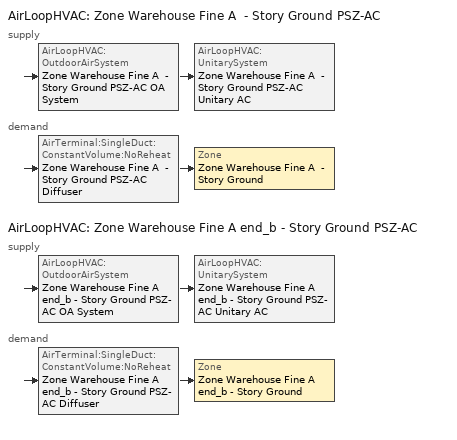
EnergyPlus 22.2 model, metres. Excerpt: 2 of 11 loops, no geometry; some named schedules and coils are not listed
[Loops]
AirLoopHVAC 'Zone Warehouse Fine A  - Story Ground PSZ-AC'
 supply: AirLoopHVAC:OutdoorAirSystem 'Zone Warehouse Fine A  - Story Ground PSZ-AC OA System' > AirLoopHVAC:UnitarySystem 'Zone Warehouse Fine A  - Story Ground PSZ-AC Unitary AC'
 demand: AirTerminal:SingleDuct:ConstantVolume:NoReheat 'Zone Warehouse Fine A  - Story Ground PSZ-AC Diffuser' > Zone 'Zone Warehouse Fine A  - Story Ground'
AirLoopHVAC 'Zone Warehouse Fine A end_b - Story Ground PSZ-AC'
 supply: AirLoopHVAC:OutdoorAirSystem 'Zone Warehouse Fine A end_b - Story Ground PSZ-AC OA System' > AirLoopHVAC:UnitarySystem 'Zone Warehouse Fine A end_b - Story Ground PSZ-AC Unitary AC'
 demand: AirTerminal:SingleDuct:ConstantVolume:NoReheat 'Zone Warehouse Fine A end_b - Story Ground PSZ-AC Diffuser' > Zone 'Zone Warehouse Fine A end_b - Story Ground'
[ZoneControl:Thermostat] Temperature Difference Between Cutout And Setpoint {deltaC}=0
Name | Zone or ZoneList | Control Type Schedule | Control 1
Zone Warehouse Fine A  - Story Ground Thermostat | Zone Warehouse Fine A  - Story Ground | Zone Warehouse Fine A  - Story Ground Thermostat Schedule | Warehouse Fine - 90.1-2016 Thermostat
Zone Warehouse Fine A end_b - Story Ground Thermostat | Zone Warehouse Fine A end_b - Story Ground | Zone Warehouse Fine A end_b - Story Ground Thermostat Schedule | Warehouse Fine - 90.1-2016 Thermostat 1
[ThermostatSetpoint:DualSetpoint] Heating Setpoint Temperature Schedule=Warehouse Fine Storage Heating Setpoint Schedule; Cooling Setpoint Temperature Schedule=Warehouse Fine Storage Cooling Setpoint Schedule
Warehouse Fine - 90.1-2016 Thermostat; Warehouse Fine - 90.1-2016 Thermostat 1
[Zone equipment]
Zone Warehouse Fine A  - Story Ground: Zone Warehouse Fine A  - Story Ground PSZ-AC Diffuser
Zone Warehouse Fine A end_b - Story Ground: Zone Warehouse Fine A end_b - Story Ground PSZ-AC Diffuser
[Sizing:Zone] Zone Cooling Design Supply Air Temperature Input Method=SupplyAirTemperature; Zone Cooling Design Supply Air Temperature {C}=12.7778; Zone Cooling Design Supply Air Temperature Difference {deltaC}=11.11; Zone Heating Design Supply Air Temperature Input Method=SupplyAirTemperature; Zone Heating Design Supply Air Temperature {C}=50; Zone Heating Design Supply Air Temperature Difference {deltaC}=11.11; Zone Cooling Design Supply Air Humidity Ratio {kgWater/kgDryAir}=0.0085; Zone Heating Design Supply Air Humidity Ratio {kgWater/kgDryAir}=0.008; Cooling Design Air Flow Method=DesignDay; Cooling Design Air Flow Rate {m3/s}=0; Cooling Minimum Air Flow per Zone Floor Area {m3/s-m2}=0.000762; Cooling Minimum Air Flow {m3/s}=0; Cooling Minimum Air Flow Fraction=0; Heating Design Air Flow Method=DesignDay; Heating Design Air Flow Rate {m3/s}=0; Heating Maximum Air Flow per Zone Floor Area {m3/s-m2}=0.002032; Heating Maximum Air Flow {m3/s}=0.141576; Heating Maximum Air Flow Fraction=0.3; Account for Dedicated Outdoor Air System=No; Zone Load Sizing Method=Sensible Load Only No Latent Load; Zone Latent Cooling Design Supply Air Humidity Ratio Input Method=HumidityRatioDifference; Zone Cooling Design Supply Air Humidity Ratio Difference {kgWater/kgDryAir}=0.005; Zone Latent Heating Design Supply Air Humidity Ratio Input Method=HumidityRatioDifference; Zone Humidification Design Supply Air Humidity Ratio Difference {kgWater/kgDryAir}=0.005
Name | Design Specification Outdoor Air Object
Zone Warehouse Fine A  - Story Ground | Zone Warehouse Fine A  - Story Ground DSOA Space List
Zone Warehouse Fine A end_b - Story Ground | Zone Warehouse Fine A end_b - Story Ground DSOA Space List
[DesignSpecification:OutdoorAir]
Warehouse Fine Ventilation: Outdoor Air Method=Sum; Outdoor Air Flow per Person {m3/s-person}=0; Outdoor Air Flow per Zone Floor Area {m3/s-m2}=0.0003048; Outdoor Air Flow per Zone {m3/s}=0; Outdoor Air Flow Air Changes per Hour {1/hr}=0
[DesignSpecification:OutdoorAir:SpaceList] Space Design Specification Outdoor Air Object Name 1=Warehouse Fine Ventilation
Name | Space Name 1
Zone Warehouse Fine A  - Story Ground DSOA Space List | Warehouse Fine A  - Story Ground
Zone Warehouse Fine A end_b - Story Ground DSOA Space List | Warehouse Fine A end_b - Story Ground
[AirTerminal:SingleDuct:ConstantVolume:NoReheat] Availability Schedule=Always On Discrete; Maximum Air Flow Rate {m3/s}=AutoSize
Zone Warehouse Fine A  - Story Ground PSZ-AC Diffuser; Zone Warehouse Fine A end_b - Story Ground PSZ-AC Diffuser
[Controller:MechanicalVentilation] Demand Controlled Ventilation=No; System Outdoor Air Method=ZoneSum; Design Specification Outdoor Air Object Name 1=Warehouse Fine Ventilation
Name | Availability Schedule | Zone or ZoneList Name 1
Controller Mechanical Ventilation 1 | Zone Warehouse Fine A  - Story Ground PSZ-AC Occ Sch | Zone Warehouse Fine A  - Story Ground
Controller Mechanical Ventilation 2 | Zone Warehouse Fine A end_b - Story Ground PSZ-AC Occ Sch | Zone Warehouse Fine A end_b - Story Ground
[AirLoopHVAC] Design Supply Air Flow Rate {m3/s}=AutoSize; Design Return Air Flow Fraction of Supply Air Flow=1
Zone Warehouse Fine A  - Story Ground PSZ-AC; Zone Warehouse Fine A end_b - Story Ground PSZ-AC
[Sizing:System] Type of Load to Size On=Sensible; Design Outdoor Air Flow Rate {m3/s}=Autosize; Central Heating Maximum System Air Flow Ratio=1; Preheat Design Temperature {C}=7.22222; Preheat Design Humidity Ratio {kgWater/kgDryAir}=0.008; Precool Design Temperature {C}=12.7778; Precool Design Humidity Ratio {kgWater/kgDryAir}=0.008; Central Cooling Design Supply Air Temperature {C}=12.7778; Central Heating Design Supply Air Temperature {C}=50; Type of Zone Sum to Use=Coincident; 100% Outdoor Air in Cooling=No; 100% Outdoor Air in Heating=No; Central Cooling Design Supply Air Humidity Ratio {kgWater/kgDryAir}=0.0085; Central Heating Design Supply Air Humidity Ratio {kgWater/kgDryAir}=0.008; Cooling Supply Air Flow Rate Method=DesignDay; Cooling Supply Air Flow Rate {m3/s}=0; Cooling Supply Air Flow Rate Per Floor Area {m3/s-m2}=0.00996765; Cooling Fraction of Autosized Cooling Supply Air Flow Rate=1; Cooling Supply Air Flow Rate Per Unit Cooling Capacity {m3/s-W}=3.94755e-05; Heating Supply Air Flow Rate Method=DesignDay; Heating Supply Air Flow Rate {m3/s}=0; Heating Supply Air Flow Rate Per Floor Area {m3/s-m2}=0.00996765; Heating Fraction of Autosized Heating Supply Air Flow Rate=1; Heating Fraction of Autosized Cooling Supply Air Flow Rate=1; Heating Supply Air Flow Rate Per Unit Heating Capacity {m3/s-W}=3.15882e-05; System Outdoor Air Method=ZoneSum; Zone Maximum Outdoor Air Fraction=1; Cooling Design Capacity Method=CoolingDesignCapacity; Cooling Design Capacity {W}=Autosize; Cooling Design Capacity Per Floor Area {W/m2}=234.7; Fraction of Autosized Cooling Design Capacity=1; Heating Design Capacity Method=HeatingDesignCapacity; Heating Design Capacity {W}=Autosize; Heating Design Capacity Per Floor Area {W/m2}=157; Fraction of Autosized Heating Design Capacity=1; Central Cooling Capacity Control Method=OnOff; Occupant Diversity=Autosize
Zone Warehouse Fine A  - Story Ground PSZ-AC; Zone Warehouse Fine A end_b - Story Ground PSZ-AC
[AvailabilityManager:NightCycle] Applicability Schedule=Always On Discrete; Control Type=CycleOnAny; Thermostat Tolerance {deltaC}=1; Cycling Run Time Control Type=FixedRunTime; Cycling Run Time {s}=1800
Name | Fan Schedule
Availability Manager Night Cycle 6 | Zone Warehouse Fine A  - Story Ground PSZ-AC Occ Sch
Availability Manager Night Cycle 7 | Zone Warehouse Fine A end_b - Story Ground PSZ-AC Occ Sch
Availability Manager Night Cycle 8 | Zone Warehouse Fine B  - Story Ground PSZ-AC Occ Sch
Availability Manager Night Cycle 9 | Zone Warehouse Fine B end_b - Story Ground PSZ-AC Occ Sch
Availability Manager Night Cycle 10 | Zone Warehouse Fine C  - Story Ground PSZ-AC Occ Sch
Availability Manager Night Cycle 11 | Zone Warehouse Fine C end_b - Story Ground PSZ-AC Occ Sch
Availability Manager Night Cycle 12 | Zone Warehouse Office A  - Story Ground PSZ-AC Occ Sch
Availability Manager Night Cycle 13 | Zone Warehouse Office B  - Story Ground PSZ-AC Occ Sch
Availability Manager Night Cycle 14 | Zone Warehouse Office C  - Story Ground PSZ-AC Occ Sch
[Controller:OutdoorAir] Minimum Outdoor Air Flow Rate {m3/s}=Autosize; Maximum Outdoor Air Flow Rate {m3/s}=Autosize; Economizer Control Type=NoEconomizer; Economizer Control Action Type=ModulateFlow; Economizer Maximum Limit Dry-Bulb Temperature {C}=28; Economizer Maximum Limit Enthalpy {J/kg}=64000; Lockout Type=LockoutWithHeating; Minimum Limit Type=FixedMinimum; High Humidity Control=No; Control High Indoor Humidity Based on Outdoor Humidity Ratio=Yes; Heat Recovery Bypass Control Type=BypassWhenWithinEconomizerLimits
Name | Minimum Outdoor Air Schedule | Maximum Fraction of Outdoor Air Schedule | Mechanical Ventilation Controller
Zone Warehouse Fine A  - Story Ground PSZ-AC OA System Controller | Zone Warehouse Fine A  - Story Ground PSZ-AC Occ Sch | ZoneWarehouseFineAStoryGroundPSZACmaxOASch | Controller Mechanical Ventilation 1
Zone Warehouse Fine A end_b - Story Ground PSZ-AC OA System Controller | Zone Warehouse Fine A end_b - Story Ground PSZ-AC Occ Sch | ZoneWarehouseFineAendbStoryGroundPSZACmaxOASch | Controller Mechanical Ventilation 2
[AvailabilityManager:Scheduled] Schedule=Always On Discrete
Zone Warehouse Fine A  - Story Ground PSZ-AC OA System Availability Manager; Zone Warehouse Fine A end_b - Story Ground PSZ-AC OA System Availability Manager; Zone Warehouse Fine B  - Story Ground PSZ-AC OA System Availability Manager; Zone Warehouse Fine B end_b - Story Ground PSZ-AC OA System Availability Manager; Zone Warehouse Fine C  - Story Ground PSZ-AC OA System Availability Manager; Zone Warehouse Fine C end_b - Story Ground PSZ-AC OA System Availability Manager; Zone Warehouse Office A  - Story Ground PSZ-AC OA System Availability Manager; Zone Warehouse Office B  - Story Ground PSZ-AC OA System Availability Manager; Zone Warehouse Office C  - Story Ground PSZ-AC OA System Availability Manager
[SetpointManager:MixedAir] Control Variable=Temperature
Name | Setpoint Node or NodeList
Zone Warehouse Fine A  - Story Ground PSZ-AC Mixed Air Node OS Default SPM | Zone Warehouse Fine A  - Story Ground PSZ-AC Mixed Air Node
Zone Warehouse Fine A end_b - Story Ground PSZ-AC Mixed Air Node OS Default SPM | Zone Warehouse Fine A end_b - Story Ground PSZ-AC Mixed Air Node
[AirLoopHVAC:UnitarySystem] Control Type=Load; Dehumidification Control Type=None; Availability Schedule=Outage Availability Schedule; Fan Placement=DrawThrough; DX Heating Coil Sizing Ratio=1; Use DOAS DX Cooling Coil=No; Minimum Supply Air Temperature {C}=2; Latent Load Control=SensibleOnlyLoadControl; Cooling Supply Air Flow Rate {m3/s}=Autosize; Heating Supply Air Flow Rate {m3/s}=Autosize; No Load Supply Air Flow Rate {m3/s}=Autosize; Maximum Supply Air Temperature {C}=80; Maximum Outdoor Dry-Bulb Temperature for Supplemental Heater Operation {C}=21; Maximum Cycling Rate {cycles/hr}=2.5; Heat Pump Time Constant {s}=60; Fraction of On-Cycle Power Use=0.01; Heat Pump Fan Delay Time {s}=60; Ancillary On-Cycle Electric Power {W}=0; Ancillary Off-Cycle Electric Power {W}=0
Name | Controlling Zone or Thermostat Location | Supply Fan | Supply Air Fan Operating Mode Schedule | Heating Coil | Cooling Coil | Supplemental Heating Coil
Zone Warehouse Fine A  - Story Ground PSZ-AC Unitary AC | Zone Warehouse Fine A  - Story Ground | Zone Warehouse Fine A  - Story Ground PSZ-AC Fan | Zone Warehouse Fine A  - Story Ground PSZ-AC Occ Sch | Zone Warehouse Fine A  - Story Ground PSZ-AC Water Htg Coil | Zone Warehouse Fine A  - Story Ground PSZ-AC 1spd DX AC Clg Coil 40kBtu/hr 14.0SEER | Zone Warehouse Fine A  - Story Ground PSZ-AC Electric Backup Htg Coil
Zone Warehouse Fine A end_b - Story Ground PSZ-AC Unitary AC | Zone Warehouse Fine A end_b - Story Ground | Zone Warehouse Fine A end_b - Story Ground PSZ-AC Fan | Zone Warehouse Fine A end_b - Story Ground PSZ-AC Occ Sch | Zone Warehouse Fine A end_b - Story Ground PSZ-AC Water Htg Coil | Zone Warehouse Fine A end_b - Story Ground PSZ-AC 1spd DX AC Clg Coil 13kBtu/hr 14.0SEER | Zone Warehouse Fine A end_b - Story Ground PSZ-AC Electric Backup Htg Coil
[Fan:OnOff] Availability Schedule=Always On Discrete; Fan Total Efficiency=0.55575; Pressure Rise {Pa}=622.722; Maximum Flow Rate {m3/s}=Autosize; Motor Efficiency=0.855; Motor In Airstream Fraction=1
Name | Fan Power Ratio Function of Speed Ratio Curve | Fan Efficiency Ratio Function of Speed Ratio Curve
Zone Warehouse Fine A  - Story Ground PSZ-AC Fan | Fan On Off Power Curve | Fan On Off Efficiency Curve
Zone Warehouse Fine A end_b - Story Ground PSZ-AC Fan | Fan On Off Power Curve 1 | Fan On Off Efficiency Curve 1
[Coil:Cooling:DX:SingleSpeed] Availability Schedule=Always On Discrete; Gross Rated Total Cooling Capacity {W}=Autosize; Gross Rated Sensible Heat Ratio=Autosize; Gross Rated Cooling COP {W/W}=4.11713; Rated Air Flow Rate {m3/s}=Autosize; Rated Evaporator Fan Power Per Volume Flow Rate 2017 {W/(m3/s)}=773.3; Rated Evaporator Fan Power Per Volume Flow Rate 2023 {W/(m3/s)}=934.4; Total Cooling Capacity Function of Temperature Curve=PSZ-AC_Unitary_PackagecoolCapFT; Total Cooling Capacity Function of Flow Fraction Curve=PSZ-AC_Unitary_PackagecoolFFF; Energy Input Ratio Function of Temperature Curve=PSZ-AC DX Unitary Package EIRFT; Energy Input Ratio Function of Flow Fraction Curve=PSZ-AC_Unitary_PackagecoolEIRFFF; Part Load Fraction Correlation Curve=PSZ-AC_Unitary_PackagecoolPLR; Minimum Outdoor Dry-Bulb Temperature for Compressor Operation {C}=-25; Nominal Time for Condensate Removal to Begin {s}=0; Ratio of Initial Moisture Evaporation Rate and Steady State Latent Capacity=0; Maximum Cycling Rate {cycles/hr}=0; Latent Capacity Time Constant {s}=0; Condenser Type=AirCooled; Evaporative Condenser Effectiveness=0.9; Evaporative Condenser Air Flow Rate {m3/s}=Autosize; Evaporative Condenser Pump Rated Power Consumption {W}=Autosize; Crankcase Heater Capacity {W}=0; Maximum Outdoor Dry-Bulb Temperature for Crankcase Heater Operation {C}=10; Basin Heater Capacity {W/K}=0; Basin Heater Setpoint Temperature {C}=2
Zone Warehouse Fine A  - Story Ground PSZ-AC 1spd DX AC Clg Coil 40kBtu/hr 14.0SEER; Zone Warehouse Fine A end_b - Story Ground PSZ-AC 1spd DX AC Clg Coil 13kBtu/hr 14.0SEER
[Coil:Heating:Electric] Availability Schedule=Always On Discrete; Efficiency=1; Nominal Capacity {W}=Autosize
Zone Warehouse Fine A  - Story Ground PSZ-AC Electric Backup Htg Coil; Zone Warehouse Fine A end_b - Story Ground PSZ-AC Electric Backup Htg Coil
[SetpointManager:SingleZone:Reheat] Control Variable=Temperature; Minimum Supply Air Temperature {C}=12.7778; Maximum Supply Air Temperature {C}=50
Name | Control Zone | Setpoint Node or NodeList
Zone Warehouse Fine A  - Story Ground Setpoint Manager SZ Reheat | Zone Warehouse Fine A  - Story Ground | Zone Warehouse Fine A  - Story Ground PSZ-AC Supply Outlet Node
Zone Warehouse Fine A end_b - Story Ground Setpoint Manager SZ Reheat | Zone Warehouse Fine A end_b - Story Ground | Zone Warehouse Fine A end_b - Story Ground PSZ-AC Supply Outlet Node
[Schedule:Day:Interval]
Warehouse Fine Storage Heating Setpoint Schedule Default; autogen Warehouse Fine Storage Heating Setpoint Schedule 0_day_sch; autogen Warehouse Fine Storage Heating Setpoint Schedule 1_day_sch: Average, 24:00, 15.56
Warehouse Fine Storage Heating Setpoint Schedule Summer Design Day; Warehouse Fine Storage Heating Setpoint Schedule Winter Design Day: No, 24:00, 15.56
Warehouse Fine Storage Cooling Setpoint Schedule Default: Average, 24:00, 67.3306
Warehouse Fine Storage Cooling Setpoint Schedule Summer Design Day; Warehouse Fine Storage Cooling Setpoint Schedule Winter Design Day: No, 24:00, 26.7
Zone Warehouse Fine A  - Story Ground PSZ-AC Occ Sch Sunday; Zone Warehouse Fine A  - Story Ground PSZ-AC Occ Sch Default; Zone Warehouse Fine A end_b - Story Ground PSZ-AC Occ Sch Sunday; Zone Warehouse Fine A end_b - Story Ground PSZ-AC Occ Sch Default: No, 24:00, 0
Schedule Day 92; Schedule Day 93; Schedule Day 94; Schedule Day 95; Schedule Day 96; Schedule Day 97; Schedule Day 98; Schedule Day 99; Schedule Day 188; Schedule Day 189; Schedule Day 190; Schedule Day 191; Schedule Day 192; Schedule Day 193; Schedule Day 194; Schedule Day 195; Schedule Day 165; Schedule Day 166; Schedule Day 167; Schedule Day 168; Schedule Day 169; Schedule Day 170; Schedule Day 277; Schedule Day 278; Schedule Day 279; Schedule Day 280; Schedule Day 281; Schedule Day 282: No, 01:00, 0, 02:00, 0, 03:00, 0, 04:00, 0, 05:00, 0, 06:00, 0, 07:00, 0, 08:00, 0, 09:00, 0, 10:00, 0, 11:00, 0, 12:00, 0, 13:00, 0, 14:00, 0, 15:00, 0, 16:00, 0, 17:00, 0, 18:00, 0, 19:00, 0, 20:00, 0, 21:00, 0, 22:00, 0, 23:00, 0, 24:00, 0
Zone Warehouse Fine A  - Story Ground PSZ-AC Occ Sch Summer Design Day; Zone Warehouse Fine A  - Story Ground PSZ-AC Occ Sch Winter Design Day; Zone Warehouse Fine A end_b - Story Ground PSZ-AC Occ Sch Summer Design Day; Zone Warehouse Fine A end_b - Story Ground PSZ-AC Occ Sch Winter Design Day: No, 24:00, 1
Schedule Day 164; Schedule Day 276: No, 01:00, 0.7, 02:00, 0.7, 03:00, 0.7, 04:00, 0.7, 05:00, 0.7, 06:00, 0, 07:00, 0, 08:00, 0, 09:00, 0, 10:00, 0, 11:00, 0, 12:00, 0, 13:00, 0, 14:00, 0, 15:00, 0, 16:00, 0, 17:00, 0, 18:00, 0, 19:00, 0, 20:00, 0, 21:00, 0, 22:00, 0, 23:00, 0, 24:00, 0
Schedule Day 171; Schedule Day 283: No, 01:00, 0.7, 02:00, 0.7, 03:00, 0.7, 04:00, 0.7, 05:00, 0.7, 06:00, 0.7, 07:00, 0.7, 08:00, 0.7, 09:00, 0.7, 10:00, 0.7, 11:00, 0.7, 12:00, 0.7, 13:00, 0.7, 14:00, 0.7, 15:00, 0.7, 16:00, 0.7, 17:00, 0.7, 18:00, 0.7, 19:00, 0.7, 20:00, 0.7, 21:00, 0.7, 22:00, 0.7, 23:00, 0.7, 24:00, 0.7
ZoneWarehouseFineAendbStoryGroundPSZACmaxOASchDefault; ZoneWarehouseFineAStoryGroundPSZACmaxOASchDefault: No, 24:00, 0.7
[Schedule:Week:Daily]
Warehouse Fine Storage Heating Setpoint Schedule Week Rule - Jan1-Feb25: Warehouse Fine Storage Heating Setpoint Schedule Default, autogen Warehouse Fine Storage Heating Setpoint Schedule 0_day_sch, Warehouse Fine Storage Heating Setpoint Schedule Default, Warehouse Fine Storage Heating Setpoint Schedule Default, autogen Warehouse Fine Storage Heating Setpoint Schedule 1_day_sch, Warehouse Fine Storage Heating Setpoint Schedule Default, Warehouse Fine Storage Heating Setpoint Schedule Default, Warehouse Fine Storage Heating Setpoint Schedule Default, Warehouse Fine Storage Heating Setpoint Schedule Summer Design Day, Warehouse Fine Storage Heating Setpoint Schedule Winter Design Day, Warehouse Fine Storage Heating Setpoint Schedule Default, Warehouse Fine Storage Heating Setpoint Schedule Default
Warehouse Fine Storage Heating Setpoint Schedule Week Rule - Feb26-Mar4: Warehouse Fine Storage Heating Setpoint Schedule Default, autogen Warehouse Fine Storage Heating Setpoint Schedule 0_day_sch, Warehouse Fine Storage Heating Setpoint Schedule Default, autogen Warehouse Fine Storage Heating Setpoint Schedule 1_day_sch, Warehouse Fine Storage Heating Setpoint Schedule Default, Warehouse Fine Storage Heating Setpoint Schedule Default, Warehouse Fine Storage Heating Setpoint Schedule Default, Warehouse Fine Storage Heating Setpoint Schedule Default, Warehouse Fine Storage Heating Setpoint Schedule Summer Design Day, Warehouse Fine Storage Heating Setpoint Schedule Winter Design Day, Warehouse Fine Storage Heating Setpoint Schedule Default, Warehouse Fine Storage Heating Setpoint Schedule Default
Warehouse Fine Storage Heating Setpoint Schedule Week Rule - Mar5-Dec31: autogen Warehouse Fine Storage Heating Setpoint Schedule 0_day_sch, Warehouse Fine Storage Heating Setpoint Schedule Default, Warehouse Fine Storage Heating Setpoint Schedule Default, autogen Warehouse Fine Storage Heating Setpoint Schedule 1_day_sch, Warehouse Fine Storage Heating Setpoint Schedule Default, Warehouse Fine Storage Heating Setpoint Schedule Default, Warehouse Fine Storage Heating Setpoint Schedule Default, Warehouse Fine Storage Heating Setpoint Schedule Default, Warehouse Fine Storage Heating Setpoint Schedule Summer Design Day, Warehouse Fine Storage Heating Setpoint Schedule Winter Design Day, Warehouse Fine Storage Heating Setpoint Schedule Default, Warehouse Fine Storage Heating Setpoint Schedule Default
Warehouse Fine Storage Cooling Setpoint Schedule Week Rule - Jan1-Dec31: Warehouse Fine Storage Cooling Setpoint Schedule Default, Warehouse Fine Storage Cooling Setpoint Schedule Default, Warehouse Fine Storage Cooling Setpoint Schedule Default, Warehouse Fine Storage Cooling Setpoint Schedule Default, Warehouse Fine Storage Cooling Setpoint Schedule Default, Warehouse Fine Storage Cooling Setpoint Schedule Default, Warehouse Fine Storage Cooling Setpoint Schedule Default, Warehouse Fine Storage Cooling Setpoint Schedule Default, Warehouse Fine Storage Cooling Setpoint Schedule Summer Design Day, Warehouse Fine Storage Cooling Setpoint Schedule Winter Design Day, Warehouse Fine Storage Cooling Setpoint Schedule Default, Warehouse Fine Storage Cooling Setpoint Schedule Default
Zone Warehouse Fine A  - Story Ground PSZ-AC Occ Sch Week Rule - Jan1-Apr29; Zone Warehouse Fine A  - Story Ground PSZ-AC Occ Sch Week Rule - May14-Dec31: Zone Warehouse Fine A  - Story Ground PSZ-AC Occ Sch Sunday, Zone Warehouse Fine A  - Story Ground PSZ-AC Occ Sch Sunday, Zone Warehouse Fine A  - Story Ground PSZ-AC Occ Sch Sunday, Zone Warehouse Fine A  - Story Ground PSZ-AC Occ Sch Sunday, Zone Warehouse Fine A  - Story Ground PSZ-AC Occ Sch Default, Zone Warehouse Fine A  - Story Ground PSZ-AC Occ Sch Sunday, Zone Warehouse Fine A  - Story Ground PSZ-AC Occ Sch Sunday, Zone Warehouse Fine A  - Story Ground PSZ-AC Occ Sch Default, Zone Warehouse Fine A  - Story Ground PSZ-AC Occ Sch Summer Design Day, Zone Warehouse Fine A  - Story Ground PSZ-AC Occ Sch Winter Design Day, Zone Warehouse Fine A  - Story Ground PSZ-AC Occ Sch Default, Zone Warehouse Fine A  - Story Ground PSZ-AC Occ Sch Default
Zone Warehouse Fine A  - Story Ground PSZ-AC Occ Sch Week Rule - Apr30-May6: Zone Warehouse Fine A  - Story Ground PSZ-AC Occ Sch Sunday, Zone Warehouse Fine A  - Story Ground PSZ-AC Occ Sch Sunday, Zone Warehouse Fine A  - Story Ground PSZ-AC Occ Sch Sunday, Zone Warehouse Fine A  - Story Ground PSZ-AC Occ Sch Sunday, Schedule Day 92, Schedule Day 93, Schedule Day 94, Zone Warehouse Fine A  - Story Ground PSZ-AC Occ Sch Default, Zone Warehouse Fine A  - Story Ground PSZ-AC Occ Sch Summer Design Day, Zone Warehouse Fine A  - Story Ground PSZ-AC Occ Sch Winter Design Day, Zone Warehouse Fine A  - Story Ground PSZ-AC Occ Sch Default, Zone Warehouse Fine A  - Story Ground PSZ-AC Occ Sch Default
Zone Warehouse Fine A  - Story Ground PSZ-AC Occ Sch Week Rule - May7-May13: Schedule Day 95, Schedule Day 96, Schedule Day 97, Schedule Day 98, Schedule Day 99, Zone Warehouse Fine A  - Story Ground PSZ-AC Occ Sch Sunday, Zone Warehouse Fine A  - Story Ground PSZ-AC Occ Sch Sunday, Zone Warehouse Fine A  - Story Ground PSZ-AC Occ Sch Default, Zone Warehouse Fine A  - Story Ground PSZ-AC Occ Sch Summer Design Day, Zone Warehouse Fine A  - Story Ground PSZ-AC Occ Sch Winter Design Day, Zone Warehouse Fine A  - Story Ground PSZ-AC Occ Sch Default, Zone Warehouse Fine A  - Story Ground PSZ-AC Occ Sch Default
Zone Warehouse Fine A end_b - Story Ground PSZ-AC Occ Sch Week Rule - Jan1-Apr29; Zone Warehouse Fine A end_b - Story Ground PSZ-AC Occ Sch Week Rule - May14-Dec31: Zone Warehouse Fine A end_b - Story Ground PSZ-AC Occ Sch Sunday, Zone Warehouse Fine A end_b - Story Ground PSZ-AC Occ Sch Sunday, Zone Warehouse Fine A end_b - Story Ground PSZ-AC Occ Sch Sunday, Zone Warehouse Fine A end_b - Story Ground PSZ-AC Occ Sch Sunday, Zone Warehouse Fine A end_b - Story Ground PSZ-AC Occ Sch Default, Zone Warehouse Fine A end_b - Story Ground PSZ-AC Occ Sch Sunday, Zone Warehouse Fine A end_b - Story Ground PSZ-AC Occ Sch Sunday, Zone Warehouse Fine A end_b - Story Ground PSZ-AC Occ Sch Default, Zone Warehouse Fine A end_b - Story Ground PSZ-AC Occ Sch Summer Design Day, Zone Warehouse Fine A end_b - Story Ground PSZ-AC Occ Sch Winter Design Day, Zone Warehouse Fine A end_b - Story Ground PSZ-AC Occ Sch Default, Zone Warehouse Fine A end_b - Story Ground PSZ-AC Occ Sch Default
Zone Warehouse Fine A end_b - Story Ground PSZ-AC Occ Sch Week Rule - Apr30-May6: Zone Warehouse Fine A end_b - Story Ground PSZ-AC Occ Sch Sunday, Zone Warehouse Fine A end_b - Story Ground PSZ-AC Occ Sch Sunday, Zone Warehouse Fine A end_b - Story Ground PSZ-AC Occ Sch Sunday, Zone Warehouse Fine A end_b - Story Ground PSZ-AC Occ Sch Sunday, Schedule Day 188, Schedule Day 189, Schedule Day 190, Zone Warehouse Fine A end_b - Story Ground PSZ-AC Occ Sch Default, Zone Warehouse Fine A end_b - Story Ground PSZ-AC Occ Sch Summer Design Day, Zone Warehouse Fine A end_b - Story Ground PSZ-AC Occ Sch Winter Design Day, Zone Warehouse Fine A end_b - Story Ground PSZ-AC Occ Sch Default, Zone Warehouse Fine A end_b - Story Ground PSZ-AC Occ Sch Default
Zone Warehouse Fine A end_b - Story Ground PSZ-AC Occ Sch Week Rule - May7-May13: Schedule Day 191, Schedule Day 192, Schedule Day 193, Schedule Day 194, Schedule Day 195, Zone Warehouse Fine A end_b - Story Ground PSZ-AC Occ Sch Sunday, Zone Warehouse Fine A end_b - Story Ground PSZ-AC Occ Sch Sunday, Zone Warehouse Fine A end_b - Story Ground PSZ-AC Occ Sch Default, Zone Warehouse Fine A end_b - Story Ground PSZ-AC Occ Sch Summer Design Day, Zone Warehouse Fine A end_b - Story Ground PSZ-AC Occ Sch Winter Design Day, Zone Warehouse Fine A end_b - Story Ground PSZ-AC Occ Sch Default, Zone Warehouse Fine A end_b - Story Ground PSZ-AC Occ Sch Default
ZoneWarehouseFineAendbStoryGroundPSZACmaxOASch Week Rule - Jan1-Apr29; ZoneWarehouseFineAendbStoryGroundPSZACmaxOASch Week Rule - May14-Dec31: ZoneWarehouseFineAendbStoryGroundPSZACmaxOASchDefault, ZoneWarehouseFineAendbStoryGroundPSZACmaxOASchDefault, ZoneWarehouseFineAendbStoryGroundPSZACmaxOASchDefault, ZoneWarehouseFineAendbStoryGroundPSZACmaxOASchDefault, ZoneWarehouseFineAendbStoryGroundPSZACmaxOASchDefault, ZoneWarehouseFineAendbStoryGroundPSZACmaxOASchDefault, ZoneWarehouseFineAendbStoryGroundPSZACmaxOASchDefault, ZoneWarehouseFineAendbStoryGroundPSZACmaxOASchDefault, ZoneWarehouseFineAendbStoryGroundPSZACmaxOASchDefault, ZoneWarehouseFineAendbStoryGroundPSZACmaxOASchDefault, ZoneWarehouseFineAendbStoryGroundPSZACmaxOASchDefault, ZoneWarehouseFineAendbStoryGroundPSZACmaxOASchDefault
ZoneWarehouseFineAendbStoryGroundPSZACmaxOASch Week Rule - Apr30-May6: ZoneWarehouseFineAendbStoryGroundPSZACmaxOASchDefault, ZoneWarehouseFineAendbStoryGroundPSZACmaxOASchDefault, ZoneWarehouseFineAendbStoryGroundPSZACmaxOASchDefault, ZoneWarehouseFineAendbStoryGroundPSZACmaxOASchDefault, Schedule Day 164, Schedule Day 165, Schedule Day 166, ZoneWarehouseFineAendbStoryGroundPSZACmaxOASchDefault, ZoneWarehouseFineAendbStoryGroundPSZACmaxOASchDefault, ZoneWarehouseFineAendbStoryGroundPSZACmaxOASchDefault, ZoneWarehouseFineAendbStoryGroundPSZACmaxOASchDefault, ZoneWarehouseFineAendbStoryGroundPSZACmaxOASchDefault
ZoneWarehouseFineAendbStoryGroundPSZACmaxOASch Week Rule - May7-May13: Schedule Day 167, Schedule Day 168, Schedule Day 169, Schedule Day 170, Schedule Day 171, ZoneWarehouseFineAendbStoryGroundPSZACmaxOASchDefault, ZoneWarehouseFineAendbStoryGroundPSZACmaxOASchDefault, ZoneWarehouseFineAendbStoryGroundPSZACmaxOASchDefault, ZoneWarehouseFineAendbStoryGroundPSZACmaxOASchDefault, ZoneWarehouseFineAendbStoryGroundPSZACmaxOASchDefault, ZoneWarehouseFineAendbStoryGroundPSZACmaxOASchDefault, ZoneWarehouseFineAendbStoryGroundPSZACmaxOASchDefault
ZoneWarehouseFineAStoryGroundPSZACmaxOASch Week Rule - Jan1-Apr29; ZoneWarehouseFineAStoryGroundPSZACmaxOASch Week Rule - May14-Dec31: ZoneWarehouseFineAStoryGroundPSZACmaxOASchDefault, ZoneWarehouseFineAStoryGroundPSZACmaxOASchDefault, ZoneWarehouseFineAStoryGroundPSZACmaxOASchDefault, ZoneWarehouseFineAStoryGroundPSZACmaxOASchDefault, ZoneWarehouseFineAStoryGroundPSZACmaxOASchDefault, ZoneWarehouseFineAStoryGroundPSZACmaxOASchDefault, ZoneWarehouseFineAStoryGroundPSZACmaxOASchDefault, ZoneWarehouseFineAStoryGroundPSZACmaxOASchDefault, ZoneWarehouseFineAStoryGroundPSZACmaxOASchDefault, ZoneWarehouseFineAStoryGroundPSZACmaxOASchDefault, ZoneWarehouseFineAStoryGroundPSZACmaxOASchDefault, ZoneWarehouseFineAStoryGroundPSZACmaxOASchDefault
ZoneWarehouseFineAStoryGroundPSZACmaxOASch Week Rule - Apr30-May6: ZoneWarehouseFineAStoryGroundPSZACmaxOASchDefault, ZoneWarehouseFineAStoryGroundPSZACmaxOASchDefault, ZoneWarehouseFineAStoryGroundPSZACmaxOASchDefault, ZoneWarehouseFineAStoryGroundPSZACmaxOASchDefault, Schedule Day 276, Schedule Day 277, Schedule Day 278, ZoneWarehouseFineAStoryGroundPSZACmaxOASchDefault, ZoneWarehouseFineAStoryGroundPSZACmaxOASchDefault, ZoneWarehouseFineAStoryGroundPSZACmaxOASchDefault, ZoneWarehouseFineAStoryGroundPSZACmaxOASchDefault, ZoneWarehouseFineAStoryGroundPSZACmaxOASchDefault
ZoneWarehouseFineAStoryGroundPSZACmaxOASch Week Rule - May7-May13: Schedule Day 279, Schedule Day 280, Schedule Day 281, Schedule Day 282, Schedule Day 283, ZoneWarehouseFineAStoryGroundPSZACmaxOASchDefault, ZoneWarehouseFineAStoryGroundPSZACmaxOASchDefault, ZoneWarehouseFineAStoryGroundPSZACmaxOASchDefault, ZoneWarehouseFineAStoryGroundPSZACmaxOASchDefault, ZoneWarehouseFineAStoryGroundPSZACmaxOASchDefault, ZoneWarehouseFineAStoryGroundPSZACmaxOASchDefault, ZoneWarehouseFineAStoryGroundPSZACmaxOASchDefault
[Schedule:Year]
Warehouse Fine Storage Heating Setpoint Schedule: Warehouse Fine Storage Heating Setpoint Schedule Week Rule - Jan1-Feb25, 1, 1, 2, 25, Warehouse Fine Storage Heating Setpoint Schedule Week Rule - Feb26-Mar4, 2, 26, 3, 4, Warehouse Fine Storage Heating Setpoint Schedule Week Rule - Mar5-Dec31, 3, 5, 12, 31
Warehouse Fine Storage Cooling Setpoint Schedule: Warehouse Fine Storage Cooling Setpoint Schedule Week Rule - Jan1-Dec31, 1, 1, 12, 31
Zone Warehouse Fine A  - Story Ground PSZ-AC Occ Sch: Zone Warehouse Fine A  - Story Ground PSZ-AC Occ Sch Week Rule - Jan1-Apr29, 1, 1, 4, 29, Zone Warehouse Fine A  - Story Ground PSZ-AC Occ Sch Week Rule - Apr30-May6, 4, 30, 5, 6, Zone Warehouse Fine A  - Story Ground PSZ-AC Occ Sch Week Rule - May7-May13, 5, 7, 5, 13, Zone Warehouse Fine A  - Story Ground PSZ-AC Occ Sch Week Rule - May14-Dec31, 5, 14, 12, 31
Zone Warehouse Fine A end_b - Story Ground PSZ-AC Occ Sch: Zone Warehouse Fine A end_b - Story Ground PSZ-AC Occ Sch Week Rule - Jan1-Apr29, 1, 1, 4, 29, Zone Warehouse Fine A end_b - Story Ground PSZ-AC Occ Sch Week Rule - Apr30-May6, 4, 30, 5, 6, Zone Warehouse Fine A end_b - Story Ground PSZ-AC Occ Sch Week Rule - May7-May13, 5, 7, 5, 13, Zone Warehouse Fine A end_b - Story Ground PSZ-AC Occ Sch Week Rule - May14-Dec31, 5, 14, 12, 31
Zone Warehouse Fine B  - Story Ground PSZ-AC Occ Sch: Zone Warehouse Fine B  - Story Ground PSZ-AC Occ Sch Week Rule - Jan1-Apr29, 1, 1, 4, 29, Zone Warehouse Fine B  - Story Ground PSZ-AC Occ Sch Week Rule - Apr30-May6, 4, 30, 5, 6, Zone Warehouse Fine B  - Story Ground PSZ-AC Occ Sch Week Rule - May7-May13, 5, 7, 5, 13, Zone Warehouse Fine B  - Story Ground PSZ-AC Occ Sch Week Rule - May14-Dec31, 5, 14, 12, 31
Zone Warehouse Fine B end_b - Story Ground PSZ-AC Occ Sch: Zone Warehouse Fine B end_b - Story Ground PSZ-AC Occ Sch Week Rule - Jan1-Apr29, 1, 1, 4, 29, Zone Warehouse Fine B end_b - Story Ground PSZ-AC Occ Sch Week Rule - Apr30-May6, 4, 30, 5, 6, Zone Warehouse Fine B end_b - Story Ground PSZ-AC Occ Sch Week Rule - May7-May13, 5, 7, 5, 13, Zone Warehouse Fine B end_b - Story Ground PSZ-AC Occ Sch Week Rule - May14-Dec31, 5, 14, 12, 31
Zone Warehouse Fine C  - Story Ground PSZ-AC Occ Sch: Zone Warehouse Fine C  - Story Ground PSZ-AC Occ Sch Week Rule - Jan1-Apr29, 1, 1, 4, 29, Zone Warehouse Fine C  - Story Ground PSZ-AC Occ Sch Week Rule - Apr30-May6, 4, 30, 5, 6, Zone Warehouse Fine C  - Story Ground PSZ-AC Occ Sch Week Rule - May7-May13, 5, 7, 5, 13, Zone Warehouse Fine C  - Story Ground PSZ-AC Occ Sch Week Rule - May14-Dec31, 5, 14, 12, 31
ZoneWarehouseFineAendbStoryGroundPSZACmaxOASch: ZoneWarehouseFineAendbStoryGroundPSZACmaxOASch Week Rule - Jan1-Apr29, 1, 1, 4, 29, ZoneWarehouseFineAendbStoryGroundPSZACmaxOASch Week Rule - Apr30-May6, 4, 30, 5, 6, ZoneWarehouseFineAendbStoryGroundPSZACmaxOASch Week Rule - May7-May13, 5, 7, 5, 13, ZoneWarehouseFineAendbStoryGroundPSZACmaxOASch Week Rule - May14-Dec31, 5, 14, 12, 31
ZoneWarehouseFineAStoryGroundPSZACmaxOASch: ZoneWarehouseFineAStoryGroundPSZACmaxOASch Week Rule - Jan1-Apr29, 1, 1, 4, 29, ZoneWarehouseFineAStoryGroundPSZACmaxOASch Week Rule - Apr30-May6, 4, 30, 5, 6, ZoneWarehouseFineAStoryGroundPSZACmaxOASch Week Rule - May7-May13, 5, 7, 5, 13, ZoneWarehouseFineAStoryGroundPSZACmaxOASch Week Rule - May14-Dec31, 5, 14, 12, 31
[Schedule:Compact]
Outage Availability Schedule: Through: 01/01, For: AllDays, Until: 24:00, 1, Through: 01/02, For: AllDays, Until: 24:00, 1, Through: 01/03, For: AllDays, Until: 24:00, 1, Through: 01/04, For: AllDays, Until: 24:00, 1, Through: 01/05, For: AllDays, Until: 24:00, 1, Through: 01/06, For: AllDays, Until: 24:00, 1, Through: 01/07, For: AllDays, Until: 24:00, 1, Through: 01/08, For: AllDays, Until: 24:00, 1, Through: 01/09, For: AllDays, Until: 24:00, 1, Through: 01/10, For: AllDays, Until: 24:00, 1, Through: 01/11, For: AllDays, Until: 24:00, 1, Through: 01/12, For: AllDays, Until: 24:00, 1, Through: 01/13, For: AllDays, Until: 24:00, 1, Through: 01/14, For: AllDays, Until: 24:00, 1, Through: 01/15, For: AllDays, Until: 24:00, 1, Through: 01/16, For: AllDays, Until: 24:00, 1, Through: 01/17, For: AllDays, Until: 24:00, 1, Through: 01/18, For: AllDays, Until: 24:00, 1, Through: 01/19, For: AllDays, Until: 24:00, 1, Through: 01/20, For: AllDays, Until: 24:00, 1, Through: 01/21, For: AllDays, Until: 24:00, 1, Through: 01/22, For: AllDays, Until: 24:00, 1, Through: 01/23, For: AllDays, Until: 24:00, 1, Through: 01/24, For: AllDays, Until: 24:00, 1, Through: 01/25, For: AllDays, Until: 24:00, 1, Through: 01/26, For: AllDays, Until: 24:00, 1, Through: 01/27, For: AllDays, Until: 24:00, 1, Through: 01/28, For: AllDays, Until: 24:00, 1, Through: 01/29, For: AllDays, Until: 24:00, 1, Through: 01/30, For: AllDays, Until: 24:00, 1, Through: 01/31, For: AllDays, Until: 24:00, 1, Through: 02/01, For: AllDays, Until: 24:00, 1, Through: 02/02, For: AllDays, Until: 24:00, 1, Through: 02/03, For: AllDays, Until: 24:00, 1, Through: 02/04, For: AllDays, Until: 24:00, 1, Through: 02/05, For: AllDays, Until: 24:00, 1, Through: 02/06, For: AllDays, Until: 24:00, 1, Through: 02/07, For: AllDays, Until: 24:00, 1, Through: 02/08, For: AllDays, Until: 24:00, 1, Through: 02/09, For: AllDays, Until: 24:00, 1, Through: 02/10, For: AllDays, Until: 24:00, 1, Through: 02/11, For: AllDays, Until: 24:00, 1, Through: 02/12, For: AllDays, Until: 24:00, 1, Through: 02/13, For: AllDays, Until: 24:00, 1, Through: 02/14, For: AllDays, Until: 24:00, 1, Through: 02/15, For: AllDays, Until: 24:00, 1, Through: 02/16, For: AllDays, Until: 24:00, 1, Through: 02/17, For: AllDays, Until: 24:00, 1, Through: 02/18, For: AllDays, Until: 24:00, 1, Through: 02/19, For: AllDays, Until: 24:00, 1, Through: 02/20, For: AllDays, Until: 24:00, 1, Through: 02/21, For: AllDays, Until: 24:00, 1, Through: 02/22, For: AllDays, Until: 24:00, 1, Through: 02/23, For: AllDays, Until: 24:00, 1, Through: 02/24, For: AllDays, Until: 24:00, 1, Through: 02/25, For: AllDays, Until: 24:00, 1, Through: 02/26, For: AllDays, Until: 24:00, 1, Through: 02/27, For: AllDays, Until: 24:00, 1, Through: 02/28, For: AllDays, Until: 24:00, 1, Through: 03/01, For: AllDays, Until: 24:00, 1, Through: 03/02, For: AllDays, Until: 24:00, 1, Through: 03/03, For: AllDays, Until: 24:00, 1, Through: 03/04, For: AllDays, Until: 24:00, 1, Through: 03/05, For: AllDays, Until: 24:00, 1, Through: 03/06, For: AllDays, Until: 24:00, 1, Through: 03/07, For: AllDays, Until: 24:00, 1, Through: 03/08, For: AllDays, Until: 24:00, 1, Through: 03/09, For: AllDays, Until: 24:00, 1, Through: 03/10, For: AllDays, Until: 24:00, 1, Through: 03/11, For: AllDays, Until: 24:00, 1, Through: 03/12, For: AllDays, Until: 24:00, 1, Through: 03/13, For: AllDays, Until: 24:00, 1, Through: 03/14, For: AllDays, Until: 24:00, 1, Through: 03/15, For: AllDays, Until: 24:00, 1, Through: 03/16, For: AllDays, Until: 24:00, 1, Through: 03/17, For: AllDays, Until: 24:00, 1, Through: 03/18, For: AllDays, Until: 24:00, 1, Through: 03/19, For: AllDays, Until: 24:00, 1, Through: 03/20, For: AllDays, Until: 24:00, 1, Through: 03/21, For: AllDays, Until: 24:00, 1, Through: 03/22, For: AllDays, Until: 24:00, 1, Through: 03/23, For: AllDays, Until: 24:00, 1, Through: 03/24, For: AllDays, Until: 24:00, 1, Through: 03/25, For: AllDays, Until: 24:00, 1, Through: 03/26, For: AllDays, Until: 24:00, 1, Through: 03/27, For: AllDays, Until: 24:00, 1, Through: 03/28, For: AllDays, Until: 24:00, 1, Through: 03/29, For: AllDays, Until: 24:00, 1, Through: 03/30, For: AllDays, Until: 24:00, 1, Through: 03/31, For: AllDays, Until: 24:00, 1, Through: 04/01, For: AllDays, Until: 24:00, 1, Through: 04/02, For: AllDays, Until: 24:00, 1, Through: 04/03, For: AllDays, Until: 24:00, 1, Through: 04/04, For: AllDays, Until: 24:00, 1, Through: 04/05, For: AllDays, Until: 24:00, 1, Through: 04/06, For: AllDays, Until: 24:00, 1, Through: 04/07, For: AllDays, Until: 24:00, 1, Through: 04/08, For: AllDays, Until: 24:00, 1, Through: 04/09, For: AllDays, Until: 24:00, 1, Through: 04/10, For: AllDays, Until: 24:00, 1, Through: 04/11, For: AllDays, Until: 24:00, 1, Through: 04/12, For: AllDays, Until: 24:00, 1, Through: 04/13, For: AllDays, Until: 24:00, 1, Through: 04/14, For: AllDays, Until: 24:00, 1, Through: 04/15, For: AllDays, Until: 24:00, 1, Through: 04/16, For: AllDays, Until: 24:00, 1, Through: 04/17, For: AllDays, Until: 24:00, 1, Through: 04/18, For: AllDays, Until: 24:00, 1, Through: 04/19, For: AllDays, Until: 24:00, 1, Through: 04/20, For: AllDays, Until: 24:00, 1, Through: 04/21, For: AllDays, Until: 24:00, 1, Through: 04/22, For: AllDays, Until: 24:00, 1, Through: 04/23, For: AllDays, Until: 24:00, 1, Through: 04/24, For: AllDays, Until: 24:00, 1, Through: 04/25, For: AllDays, Until: 24:00, 1, Through: 04/26, For: AllDays, Until: 24:00, 1, Through: 04/27, For: AllDays, Until: 24:00, 1, Through: 04/28, For: AllDays, Until: 24:00, 1, Through: 04/29, For: AllDays, Until: 24:00, 1, Through: 04/30, For: AllDays, Until: 24:00, 1, Through: 05/01, For: AllDays, Until: 24:00, 1, Through: 05/02, For: AllDays, Until: 24:00, 1, Through: 05/03, For: AllDays, Until: 24:00, 1, Through: 05/04, For: AllDays, Until: 05:00, 1, Until: 24:00, 0, Through: 05/05, For: AllDays, Until: 24:00, 0, Through: 05/06, For: AllDays, Until: 24:00, 0, Through: 05/07, For: AllDays, Until: 24:00, 0, Through: 05/08, For: AllDays, Until: 24:00, 0, Through: 05/09, For: AllDays, Until: 24:00, 0, Through: 05/10, For: AllDays, Until: 23:00, 0, Until: 24:00, 1, Through: 05/11, For: AllDays, Until: 24:00, 1, Through: 05/12, For: AllDays, Until: 24:00, 1, Through: 05/13, For: AllDays, Until: 24:00, 1, Through: 05/14, For: AllDays, Until: 24:00, 1, Through: 05/15, For: AllDays, Until: 24:00, 1, Through: 05/16, For: AllDays, Until: 24:00, 1, Through: 05/17, For: AllDays, Until: 24:00, 1, Through: 05/18, For: AllDays, Until: 24:00, 1, Through: 05/19, For: AllDays, Until: 24:00, 1, Through: 05/20, For: AllDays, Until: 24:00, 1, Through: 05/21, For: AllDays, Until: 24:00, 1, Through: 05/22, For: AllDays, Until: 24:00, 1, Through: 05/23, For: AllDays, Until: 24:00, 1, Through: 05/24, For: AllDays, Until: 24:00, 1, Through: 05/25, For: AllDays, Until: 24:00, 1, Through: 05/26, For: AllDays, Until: 24:00, 1, Through: 05/27, For: AllDays, Until: 24:00, 1, Through: 05/28, For: AllDays, Until: 24:00, 1, Through: 05/29, For: AllDays, Until: 24:00, 1, Through: 05/30, For: AllDays, Until: 24:00, 1, Through: 05/31, For: AllDays, Until: 24:00, 1, Through: 06/01, For: AllDays, Until: 24:00, 1, Through: 06/02, For: AllDays, Until: 24:00, 1, Through: 06/03, For: AllDays, Until: 24:00, 1, Through: 06/04, For: AllDays, Until: 24:00, 1, Through: 06/05, For: AllDays, Until: 24:00, 1, Through: 06/06, For: AllDays, Until: 24:00, 1, Through: 06/07, For: AllDays, Until: 24:00, 1, Through: 06/08, For: AllDays, Until: 24:00, 1, Through: 06/09, For: AllDays, Until: 24:00, 1, Through: 06/10, For: AllDays, Until: 24:00, 1, Through: 06/11, For: AllDays, Until: 24:00, 1, Through: 06/12, For: AllDays, Until: 24:00, 1, Through: 06/13, For: AllDays, Until: 24:00, 1, Through: 06/14, For: AllDays, Until: 24:00, 1, Through: 06/15, For: AllDays, Until: 24:00, 1, Through: 06/16, For: AllDays, Until: 24:00, 1, Through: 06/17, For: AllDays, Until: 24:00, 1, Through: 06/18, For: AllDays, Until: 24:00, 1, Through: 06/19, For: AllDays, Until: 24:00, 1, Through: 06/20, For: AllDays, Until: 24:00, 1, Through: 06/21, For: AllDays, Until: 24:00, 1, Through: 06/22, For: AllDays, Until: 24:00, 1, Through: 06/23, For: AllDays, Until: 24:00, 1, Through: 06/24, For: AllDays, Until: 24:00, 1, Through: 06/25, For: AllDays, Until: 24:00, 1, Through: 06/26, For: AllDays, Until: 24:00, 1, Through: 06/27, For: AllDays, Until: 24:00, 1, Through: 06/28, For: AllDays, Until: 24:00, 1, Through: 06/29, For: AllDays, Until: 24:00, 1, Through: 06/30, For: AllDays, Until: 24:00, 1, Through: 07/01, For: AllDays, Until: 24:00, 1, Through: 07/02, For: AllDays, Until: 24:00, 1, Through: 07/03, For: AllDays, Until: 24:00, 1, Through: 07/04, For: AllDays, Until: 24:00, 1, Through: 07/05, For: AllDays, Until: 24:00, 1, Through: 07/06, For: AllDays, Until: 24:00, 1, Through: 07/07, For: AllDays, Until: 24:00, 1, Through: 07/08, For: AllDays, Until: 24:00, 1, Through: 07/09, For: AllDays, Until: 24:00, 1, Through: 07/10, For: AllDays, Until: 24:00, 1, Through: 07/11, For: AllDays, Until: 24:00, 1, Through: 07/12, For: AllDays, Until: 24:00, 1, Through: 07/13, For: AllDays, Until: 24:00, 1, Through: 07/14, For: AllDays, Until: 24:00, 1, Through: 07/15, For: AllDays, Until: 24:00, 1, Through: 07/16, For: AllDays, Until: 24:00, 1, Through: 07/17, For: AllDays, Until: 24:00, 1, Through: 07/18, For: AllDays, Until: 24:00, 1, Through: 07/19, For: AllDays, Until: 24:00, 1, Through: 07/20, For: AllDays, Until: 24:00, 1, Through: 07/21, For: AllDays, Until: 24:00, 1, Through: 07/22, For: AllDays, Until: 24:00, 1, Through: 07/23, For: AllDays, Until: 24:00, 1, Through: 07/24, For: AllDays, Until: 24:00, 1, Through: 07/25, For: AllDays, Until: 24:00, 1, Through: 07/26, For: AllDays, Until: 24:00, 1, Through: 07/27, For: AllDays, Until: 24:00, 1, Through: 07/28, For: AllDays, Until: 24:00, 1, Through: 07/29, For: AllDays, Until: 24:00, 1, Through: 07/30, For: AllDays, Until: 24:00, 1, Through: 07/31, For: AllDays, Until: 24:00, 1, Through: 08/01, For: AllDays, Until: 24:00, 1, Through: 08/02, For: AllDays, Until: 24:00, 1, Through: 08/03, For: AllDays, Until: 24:00, 1, Through: 08/04, For: AllDays, Until: 24:00, 1, Through: 08/05, For: AllDays, Until: 24:00, 1, Through: 08/06, For: AllDays, Until: 24:00, 1, Through: 08/07, For: AllDays, Until: 24:00, 1, Through: 08/08, For: AllDays, Until: 24:00, 1, Through: 08/09, For: AllDays, Until: 24:00, 1, Through: 08/10, For: AllDays, Until: 24:00, 1, Through: 08/11, For: AllDays, Until: 24:00, 1, Through: 08/12, For: AllDays, Until: 24:00, 1, Through: 08/13, For: AllDays, Until: 24:00, 1, Through: 08/14, For: AllDays, Until: 24:00, 1, Through: 08/15, For: AllDays, Until: 24:00, 1, Through: 08/16, For: AllDays, Until: 24:00, 1, Through: 08/17, For: AllDays, Until: 24:00, 1, Through: 08/18, For: AllDays, Until: 24:00, 1, Through: 08/19, For: AllDays, Until: 24:00, 1, Through: 08/20, For: AllDays, Until: 24:00, 1, Through: 08/21, For: AllDays, Until: 24:00, 1, Through: 08/22, For: AllDays, Until: 24:00, 1, Through: 08/23, For: AllDays, Until: 24:00, 1, Through: 08/24, For: AllDays, Until: 24:00, 1, Through: 08/25, For: AllDays, Until: 24:00, 1, Through: 08/26, For: AllDays, Until: 24:00, 1, Through: 08/27, For: AllDays, Until: 24:00, 1, Through: 08/28, For: AllDays, Until: 24:00, 1, Through: 08/29, For: AllDays, Until: 24:00, 1, Through: 08/30, For: AllDays, Until: 24:00, 1, Through: 08/31, For: AllDays, Until: 24:00, 1, Through: 09/01, For: AllDays, Until: 24:00, 1, Through: 09/02, For: AllDays, Until: 24:00, 1, Through: 09/03, For: AllDays, Until: 24:00, 1, Through: 09/04, For: AllDays, Until: 24:00, 1, Through: 09/05, For: AllDays, Until: 24:00, 1, Through: 09/06, For: AllDays, Until: 24:00, 1, Through: 09/07, For: AllDays, Until: 24:00, 1, Through: 09/08, For: AllDays, Until: 24:00, 1, Through: 09/09, For: AllDays, Until: 24:00, 1, Through: 09/10, For: AllDays, Until: 24:00, 1, Through: 09/11, For: AllDays, Until: 24:00, 1, Through: 09/12, For: AllDays, Until: 24:00, 1, Through: 09/13, For: AllDays, Until: 24:00, 1, Through: 09/14, For: AllDays, Until: 24:00, 1, Through: 09/15, For: AllDays, Until: 24:00, 1, Through: 09/16, For: AllDays, Until: 24:00, 1, Through: 09/17, For: AllDays, Until: 24:00, 1, Through: 09/18, For: AllDays, Until: 24:00, 1, Through: 09/19, For: AllDays, Until: 24:00, 1, Through: 09/20, For: AllDays, Until: 24:00, 1, Through: 09/21, For: AllDays, Until: 24:00, 1, Through: 09/22, For: AllDays, Until: 24:00, 1, Through: 09/23, For: AllDays, Until: 24:00, 1, Through: 09/24, For: AllDays, Until: 24:00, 1, Through: 09/25, For: AllDays, Until: 24:00, 1, Through: 09/26, For: AllDays, Until: 24:00, 1, Through: 09/27, For: AllDays, Until: 24:00, 1, Through: 09/28, For: AllDays, Until: 24:00, 1, Through: 09/29, For: AllDays, Until: 24:00, 1, Through: 09/30, For: AllDays, Until: 24:00, 1, Through: 10/01, For: AllDays, Until: 24:00, 1, Through: 10/02, For: AllDays, Until: 24:00, 1, Through: 10/03, For: AllDays, Until: 24:00, 1, Through: 10/04, For: AllDays, Until: 24:00, 1, Through: 10/05, For: AllDays, Until: 24:00, 1, Through: 10/06, For: AllDays, Until: 24:00, 1, Through: 10/07, For: AllDays, Until: 24:00, 1, Through: 10/08, For: AllDays, Until: 24:00, 1, Through: 10/09, For: AllDays, Until: 24:00, 1, Through: 10/10, For: AllDays, Until: 24:00, 1, Through: 10/11, For: AllDays, Until: 24:00, 1, Through: 10/12, For: AllDays, Until: 24:00, 1, Through: 10/13, For: AllDays, Until: 24:00, 1, Through: 10/14, For: AllDays, Until: 24:00, 1, Through: 10/15, For: AllDays, Until: 24:00, 1, Through: 10/16, For: AllDays, Until: 24:00, 1, Through: 10/17, For: AllDays, Until: 24:00, 1, Through: 10/18, For: AllDays, Until: 24:00, 1, Through: 10/19, For: AllDays, Until: 24:00, 1, Through: 10/20, For: AllDays, Until: 24:00, 1, Through: 10/21, For: AllDays, Until: 24:00, 1, Through: 10/22, For: AllDays, Until: 24:00, 1, Through: 10/23, For: AllDays, Until: 24:00, 1, Through: 10/24, For: AllDays, Until: 24:00, 1, Through: 10/25, For: AllDays, Until: 24:00, 1, Through: 10/26, For: AllDays, Until: 24:00, 1, Through: 10/27, For: AllDays, Until: 24:00, 1, Through: 10/28, For: AllDays, Until: 24:00, 1, Through: 10/29, For: AllDays, Until: 24:00, 1, Through: 10/30, For: AllDays, Until: 24:00, 1, Through: 10/31, For: AllDays, Until: 24:00, 1, Through: 11/01, For: AllDays, Until: 24:00, 1, Through: 11/02, For: AllDays, Until: 24:00, 1, Through: 11/03, For: AllDays, Until: 24:00, 1, Through: 11/04, For: AllDays, Until: 24:00, 1, Through: 11/05, For: AllDays, Until: 24:00, 1, Through: 11/06, For: AllDays, Until: 24:00, 1, Through: 11/07, For: AllDays, Until: 24:00, 1, Through: 11/08, For: AllDays, Until: 24:00, 1, Through: 11/09, For: AllDays, Until: 24:00, 1, Through: 11/10, For: AllDays, Until: 24:00, 1, Through: 11/11, For: AllDays, Until: 24:00, 1, Through: 11/12, For: AllDays, Until: 24:00, 1, Through: 11/13, For: AllDays, Until: 24:00, 1, Through: 11/14, For: AllDays, Until: 24:00, 1, Through: 11/15, For: AllDays, Until: 24:00, 1, Through: 11/16, For: AllDays, Until: 24:00, 1, Through: 11/17, For: AllDays, Until: 24:00, 1, Through: 11/18, For: AllDays, Until: 24:00, 1, Through: 11/19, For: AllDays, Until: 24:00, 1, Through: 11/20, For: AllDays, Until: 24:00, 1, Through: 11/21, For: AllDays, Until: 24:00, 1, Through: 11/22, For: AllDays, Until: 24:00, 1, Through: 11/23, For: AllDays, Until: 24:00, 1, Through: 11/24, For: AllDays, Until: 24:00, 1, Through: 11/25, For: AllDays, Until: 24:00, 1, Through: 11/26, For: AllDays, Until: 24:00, 1, Through: 11/27, For: AllDays, Until: 24:00, 1, Through: 11/28, For: AllDays, Until: 24:00, 1, Through: 11/29, For: AllDays, Until: 24:00, 1, Through: 11/30, For: AllDays, Until: 24:00, 1, Through: 12/01, For: AllDays, Until: 24:00, 1, Through: 12/02, For: AllDays, Until: 24:00, 1, Through: 12/03, For: AllDays, Until: 24:00, 1, Through: 12/04, For: AllDays, Until: 24:00, 1, Through: 12/05, For: AllDays, Until: 24:00, 1, Through: 12/06, For: AllDays, Until: 24:00, 1, Through: 12/07, For: AllDays, Until: 24:00, 1, Through: 12/08, For: AllDays, Until: 24:00, 1, Through: 12/09, For: AllDays, Until: 24:00, 1, Through: 12/10, For: AllDays, Until: 24:00, 1, Through: 12/11, For: AllDays, Until: 24:00, 1, Through: 12/12, For: AllDays, Until: 24:00, 1, Through: 12/13, For: AllDays, Until: 24:00, 1, Through: 12/14, For: AllDays, Until: 24:00, 1, Through: 12/15, For: AllDays, Until: 24:00, 1, Through: 12/16, For: AllDays, Until: 24:00, 1, Through: 12/17, For: AllDays, Until: 24:00, 1, Through: 12/18, For: AllDays, Until: 24:00, 1, Through: 12/19, For: AllDays, Until: 24:00, 1, Through: 12/20, For: AllDays, Until: 24:00, 1, Through: 12/21, For: AllDays, Until: 24:00, 1, Through: 12/22, For: AllDays, Until: 24:00, 1, Through: 12/23, For: AllDays, Until: 24:00, 1, Through: 12/24, For: AllDays, Until: 24:00, 1, Through: 12/25, For: AllDays, Until: 24:00, 1, Through: 12/26, For: AllDays, Until: 24:00, 1, Through: 12/27, For: AllDays, Until: 24:00, 1, Through: 12/28, For: AllDays, Until: 24:00, 1, Through: 12/29, For: AllDays, Until: 24:00, 1, Through: 12/30, For: AllDays, Until: 24:00, 1, Through: 12/31, For: AllDays, Until: 24:00, 1
Zone Warehouse Fine A  - Story Ground Thermostat Schedule; Zone Warehouse Fine A end_b - Story Ground Thermostat Schedule: Through: 12/31, For: AllDays, Until: 24:00, 4
[Schedule:Constant]
Always On Discrete: Hourly Value=1
[Curve:Exponent] Coefficient1 Constant=1; Coefficient2 Constant=0; Coefficient3 Constant=0; Minimum Value of x {BasedOnField A2}=0; Maximum Value of x {BasedOnField A2}=1
Fan On Off Power Curve; Fan On Off Power Curve 1
[Curve:Cubic] Coefficient1 Constant=1; Coefficient2 x=0; Coefficient3 x**2=0; Coefficient4 x**3=0; Minimum Value of x {BasedOnField A2}=0; Maximum Value of x {BasedOnField A2}=1
Fan On Off Efficiency Curve; Fan On Off Efficiency Curve 1
[Curve:Biquadratic] Minimum Value of x {BasedOnField A2}=12.77778; Maximum Value of x {BasedOnField A2}=23.88889; Minimum Value of y {BasedOnField A3}=21.11111; Maximum Value of y {BasedOnField A3}=46.11111
Name | Coefficient1 Constant | Coefficient2 x | Coefficient3 x**2 | Coefficient4 y | Coefficient5 y**2 | Coefficient6 x*y
PSZ-AC_Unitary_PackagecoolCapFT | 0.766956 | 0.0107756 | -4.14703e-05 | 0.00134961 | -0.000261144 | 0.000457488
PSZ-AC DX Unitary Package EIRFT | 0.297145 | 0.0430933 | -0.000748766 | 0.00597727 | 0.000482112 | -0.000956448
[Curve:Quadratic]
Name | Coefficient1 Constant | Coefficient2 x | Coefficient3 x**2 | Minimum Value of x {BasedOnField A2} | Maximum Value of x {BasedOnField A2}
PSZ-AC_Unitary_PackagecoolFFF | 0.8 | 0.2 | 0 | 0.5 | 1.5
PSZ-AC_Unitary_PackagecoolEIRFFF | 1.156 | -0.1816 | 0.0256 | 0.5 | 1.5
PSZ-AC_Unitary_PackagecoolPLR | 0.75 | 0.25 | 0 | 0 | 1
